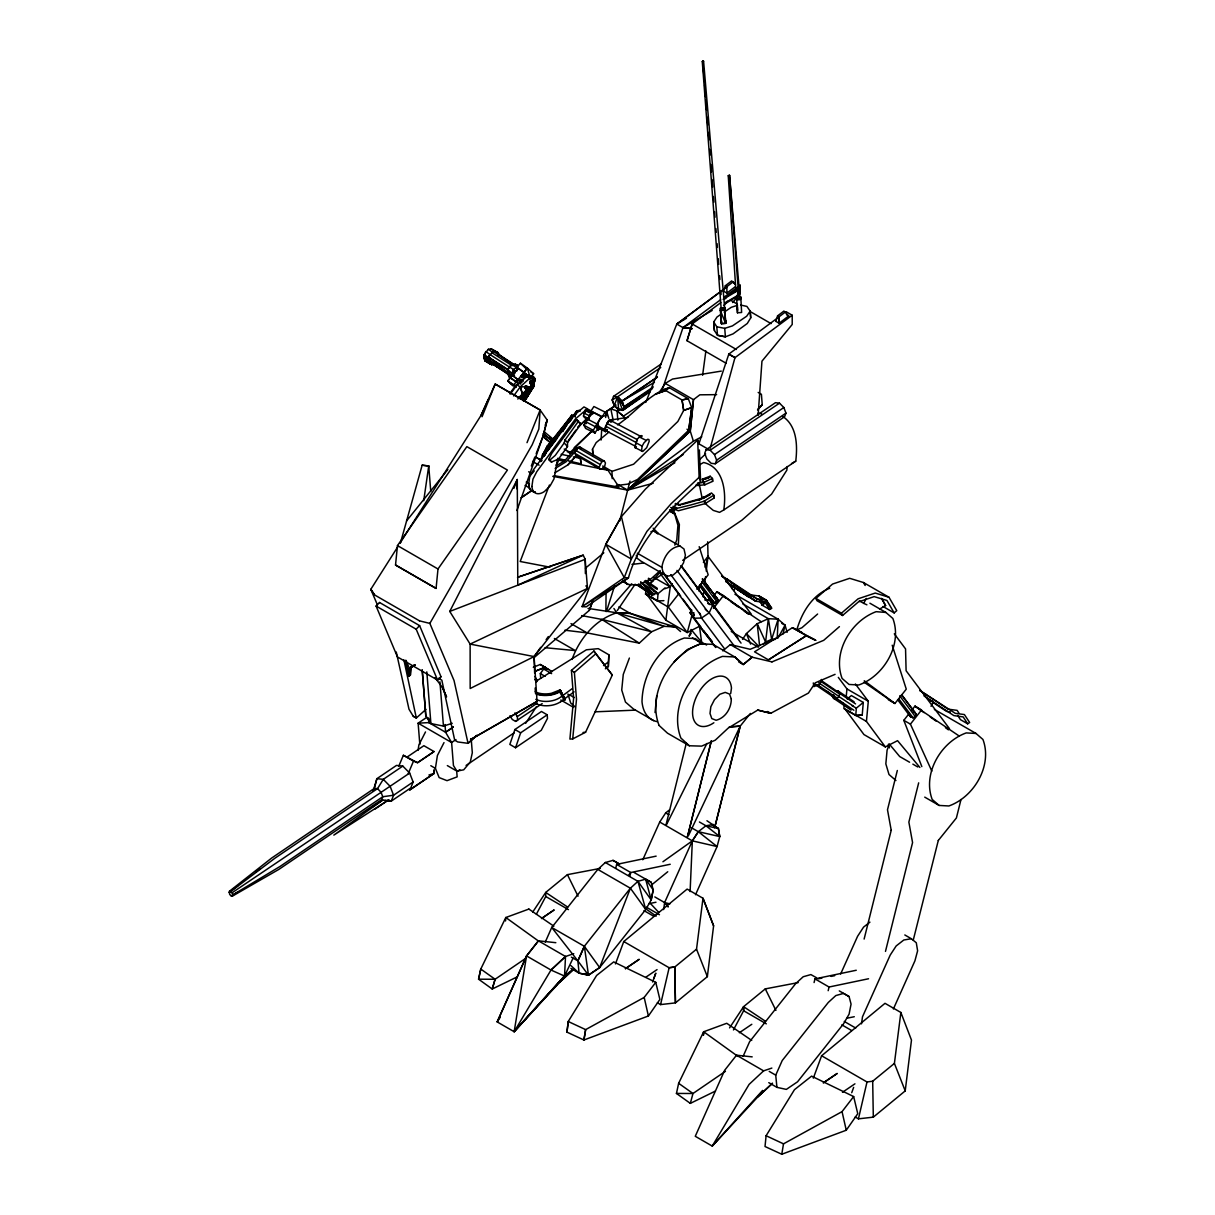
<?xml version="1.0" encoding="UTF-8"?>
<svg xmlns="http://www.w3.org/2000/svg" width="1215" height="1215" viewBox="0 0 1215 1215"><rect width="100%" height="100%" fill="white"/><g stroke="black" fill="none" stroke-linecap="round" stroke-linejoin="round"><path stroke-width="1.5" d="M491.255 348.918L498.12 352.76L491.255 348.902L488.339 349.282L483.965 354.795L483.722 358.03L485.043 360.779L489.341 363.498L495.052 364.105L491.908 364.622L489.341 363.498L488.035 357.377L492.424 352.137L495.568 351.606L498.135 352.73L499.654 355.342M786.044 311.678L792.21 315.232L792.21 324.481L761.957 361.174L758.114 415.439M490.83 362.085L488.035 360.734L488.035 357.377L489.873 354.385L485.757 351.515L483.737 358.03L491.908 364.606L485.043 360.779L491.908 364.622L485.043 360.779L487.595 361.918M488.035 360.734L488.05 357.377L483.965 354.795L483.737 358.03L488.035 360.749L483.935 354.795L490.374 359.625M641.474 451.099L642.143 446.133L643.965 442.852L647.701 439.222L648.947 439.587L649.159 441.425L646.669 447.682L642.72 451.479L634.762 447.454L637.04 439.359L640.988 435.578L642.249 435.942M723.578 291.19L726.874 293.088L726.904 286.603L733.237 281.804L735.394 284.477M605.89 611.464L606.072 592.707M532.216 386.446L524.47 401.315L533.75 386.537L533.339 382.543L533.719 386.537L532.216 386.446L523.376 400.677L522.632 399.872L531.289 386.036L530.059 382.011L533.37 382.543L533.719 386.537L524.455 401.299L533.628 385.884L533.37 382.543L531.38 381.115M531.866 383.424L531.973 376.893L535.086 378.594L533.719 384.38L535.086 378.594L528.662 374.979L516.982 384.973L510.33 394.04M550.501 461.336L551.595 461.973L558.535 459.057L567.496 446.588L567.542 442.564L565.036 439.936L578.568 421.043L576.593 419.904L551.731 453.377L548.724 459.483L551.595 461.989L548.724 459.483M507.961 373.962L489.129 360.278L489.189 357.666L508.614 370.135L489.174 357.666L490.177 362.419L507.931 374.053M611.039 420.739L610.978 422.243L610.021 420.193L606.953 423.382L605.009 430.247L636.402 446.786M516.952 488.87L517.286 479.515L449.747 611.418L470.129 644.102L470.175 688.51L534.084 656.586L587.498 588.409L585.174 559.325L583.2 555.164L517.499 577.307L583.185 555.164L517.787 585.174L449.747 611.434M693.811 612.573L693.583 618.222L690.272 612.983L691.289 609.566L690.302 612.968L701.359 627.608M690.105 891.597L692.337 840.856L698.306 831.683L705.945 825.76L718.414 828.524L719.751 836.573L717.078 846.551L695.527 894.741M777.266 637.617L778.116 619.21L734.938 594.272M740.193 285.206L739.768 294.197L740.208 285.236L723.624 297.478M573.1 958.073L564.535 976.055L514.158 1031.717L497.193 1021.921L526.551 955.932L538.427 940.835L565.522 956.494L564.535 976.055L559.401 982.555L574.224 968.704L559.386 982.525L514.142 1031.702L564.519 976.055L572.812 969.479M678.395 543.758L679.367 524.516L673.642 510.558L676.785 508.432M575.986 414.437L571.825 415.834C564.413 433.087 547.099 444.037 540.721 461.594M601.076 440.043L601.729 428.819M571.87 415.211L542.391 455.139L547.251 446.254L571.87 415.211L572.842 416.381L571.87 415.226L562.742 431.614M510.74 376.559L507.232 373.37L511.545 376.073L513.596 369.557L516.405 367.446L512.077 364.728L509.282 366.839L507.688 369.983L507.262 373.37L508.781 375.951M400.145 543.014L481.094 415.302L495.188 384.046L540.143 410.002L538.837 429.047L532.185 444.796L429.852 623.401L454.046 680.552L468.048 743.337L476.887 735.303L468.033 743.322L457.751 741.955L454.683 740.163L441.835 680.172L438.63 678.35M505.562 920.97L505.805 917.522L528.874 909.063M737.991 1056.443L703.667 1031.748L703.439 1035.195L703.682 1031.763L726.737 1023.288L751.721 1040.42M511.561 376.073L513.611 369.573L509.282 366.839L507.703 369.983L511.545 376.073L511.773 372.838L507.688 369.983L509.298 366.854L512.092 364.758L515.236 364.211L517.787 365.335M664.969 587.938L658.029 593.664L657.452 600.954L645.575 594.074L645.864 590.429M844.152 704.928L843.878 708.573L855.755 715.438L862.21 715.149L863.288 702.422L851.381 695.557L847.22 698.99M855.755 715.438L856.332 708.163L863.273 702.422M725.795 320.714L725.583 323.327L720.389 310.584L720.601 307.972L724.763 307.608L725.598 323.342L721.437 323.661L720.374 310.584L720.586 307.957L724.763 307.638L725.583 323.327L721.437 323.661L720.601 307.972L721.042 313.576M721.437 323.661L721.649 321.049M725.598 323.342L724.763 307.638M736.412 299.725L740.573 299.376L740.785 296.749L741.621 312.468L737.459 312.802L736.609 297.083M737.444 312.802L737.368 306.453L737.657 310.174M523.376 400.677L522.647 399.887L524.379 400.889L533.643 385.884L524.379 400.889L523.027 400.191L532.094 385.58L531.821 383.029L531.289 386.036L533.719 386.537L531.304 386.051L530.074 382.026L531.821 383.029L532.109 385.58L523.042 400.206L524.47 401.315M529.953 383.363L530.074 382.011L531.487 384.274L531.851 383.029L531.487 384.274L529.937 383.378M648.172 581.879L648.506 578.219M708.892 637.586L699.476 626.287L687.25 632.544L665.881 620.212L670.224 586.875L672.396 583.792M846.248 696.241L846.946 688.92L838.32 677.393M919.892 767.455L897.566 740.664L885.34 746.906L866.432 721.406L868.3 701.252L855.36 683.954M572.705 738.933L576.502 699.324L574.376 672.427L571.414 670.391L593.938 651.027L612.284 675.054L585.584 732.235L572.705 738.933L569.911 739.085L573.617 698.26L571.414 670.391M395.543 565.021L436.079 588.409L437.992 568.985L507.414 470.053L466.864 446.634L397.472 545.581L395.528 565.021L436.064 588.424M575.181 416.806L575.333 415.409L571.84 415.849L547.874 446.421L542.422 455.154L540.295 461.487M659.062 725.401C646.972 693.795 669.83 654.627 700.675 643.783L712.992 644.39L734.802 656.966L743.261 664.499L752.161 657.194L771.965 661.886M655.037 712.552L656.723 695.846M766.103 1135.736L765.025 1146.52L781.777 1154.25L846.263 1130.223L857.76 1113.699L853.659 1096.568L811.574 1076.141L794.458 1089.688L766.103 1135.736L783.508 1143.847L842.041 1111.634L853.659 1096.568M575.196 416.791L575.333 415.424M520.734 398.93L528.768 390.941L528.388 386.932L526.854 387.433L526.095 390.349L518.562 397.852M520.688 398.687L528.768 390.941L528.373 386.932L526.854 387.448L526.095 390.349L528.768 390.941L528.388 386.947L526.186 385.687M605.359 668.812L608.335 666.625L608.837 654.764L598.266 648.658L586.389 649.797L535.937 681.342M608.335 666.625L608.837 654.764M787.244 466.53L786.834 470.19L771.571 494.141L741.94 520.157L682.693 560.358M742.775 603.901L768.351 618.693L765.587 641.96L763.263 644.147M566.949 1032.158L568.24 1021.496L596.611 975.463L613.712 961.9L655.766 982.343L659.882 999.459L648.4 1015.983L583.899 1039.994L566.965 1032.143L568.256 1021.511L585.645 1029.621L644.178 997.409L655.781 982.327M703.075 596.838L703.986 589.488M704.654 583.959L705.566 576.609M706.219 571.08L708.041 556.379L703.364 562.332M707.358 976.647L713.6 925.83L702.999 898.25L696.529 949.188L707.358 976.647L675.434 1002.891L660.565 1004.592M855.223 1117.01L858.428 1118.848L873.312 1117.147L905.221 1090.888L911.478 1040.07L900.862 1012.475L885.006 1003.317L821.613 1055.774L813.321 1078.161M905.221 1090.888L894.407 1063.414L900.862 1012.475M616.278 485.499L627.563 484.162L637.556 479.454L688.723 430.186L691.7 407.602L688.282 398.672L669.344 387.722C648.658 394.07 635.005 413.054 617.615 424.87M688.708 430.171L691.7 407.602L683.681 410.412L677.864 421.483L633.607 464.221L611.95 471.359M702.604 375.268L705.885 350.953M663.663 909.595L664.605 902.578L692.337 840.871L698.321 831.698L719.751 836.573L718.399 828.524L706.933 820.732M861.526 1023.835L862.483 1016.818L890.2 955.096L896.184 945.938L903.808 940L911.341 938.724L916.292 942.764L917.614 950.798L914.941 960.792L893.389 1008.982M730.701 693.507L731.476 688.07A28.006 16.16 -60 0 0 710.441 679.61A26.988 15.582 -60 0 0 694.418 701.966A27.581 15.917 -60 0 0 696.104 723.533A27.581 15.917 -60 0 0 713.873 722.743M531.897 486.486L532.945 479.135L536.741 471.709L575.576 418.795L587.27 408.817M423.731 500.686L428.728 465.983L422.152 465.208L400.494 542.816M418.036 750.338L418.902 744.841L425.508 731.931M459.847 769.672L456.734 771.783L457.144 776.871L447.029 780.668L439.147 777.585L435.41 768.366L437.4 755.533L444.007 742.608M605.647 417.489L606.634 411.338L616.02 404.99M704.989 502.023L706.978 505.136L713.281 510.406L719.553 512.365L723.76 509.951C726.418 492.865 723.958 467.183 703.606 462.49L699.384 464.905M723.76 509.981L795.764 461.138C797.572 445.829 797.131 426.176 782.946 416.578M781.777 1154.25L783.508 1143.847M557.503 459.452L553.979 478.923L550.122 485.863L544.548 491.422A16.22 9.371 -60 0 1 531.912 486.471M570.913 968.401L579.069 973.124L588.485 975.159L599.678 967.565L645.727 909.503L651.194 899.905L653.199 889.881L651.194 882.287L634.23 872.583M597.81 869.424L605.343 862.513L637.936 881.346L651.21 899.92L653.184 889.881L645.636 879.174L637.936 881.331L630.388 888.226L584.339 946.288L577.869 960.898L579.069 973.124L588.47 975.144L599.663 967.55L630.403 888.241L597.795 869.408L551.747 927.485M635.445 444.736L637.328 439.663L606.953 423.382L610.021 420.208L641.626 436.868L640.609 436.61M532.489 383.515L533.841 377.151L528.662 374.979M715.422 1091.07L690.333 1103.387L676.451 1093.439L678.638 1083.294L703.667 1031.748M373.111 791.147L376.908 778.678L396.455 765.435L402.803 766.088L409.668 773.059L413.115 781.989L410.837 787.852L391.306 801.095L384.942 800.427M607.242 430.399L605.419 431.674L597.689 427.528C597.081 422.942 599.952 417.839 603.931 415.667L604.736 416.031M526.292 388.557L524.759 387.904L525.108 386.4L526.277 388.572L524.759 387.904L525.093 386.416L526.854 387.433L526.292 388.557L524.743 387.919L525.093 386.416L526.87 387.433L526.9 389.894L517.803 399.021M604.356 461.153L605.45 462.961L604.751 465.983L602.427 468.823L600.149 469.112L575.91 455.124L574.847 453.286L575.545 450.279L577.626 447.576L580.132 447.15L604.371 461.138L601.865 461.563L577.626 447.576L580.132 447.166L581.21 448.988M588.986 418.871L589.67 415.864L593.619 413.191M600.149 469.112L599.086 467.274L601.85 461.579M858.428 1118.848L867.009 1081.973L872.689 1081.213L894.407 1063.414M782.992 634.002L785.072 625.224L778.101 619.21L768.351 618.678L757.188 623.705M851.047 710.152L833.718 698.412L833.566 694.767L833.703 698.428L832.336 696.073L833.718 698.412L836.74 698.61L839.033 696.62L839.808 693.476L838.198 691.031L835.404 690.94M615.777 868.072L616.658 864.381L656.146 856.135M629.856 876.182L630.752 872.537L670.224 864.275M814.08 982.555L814.961 978.88L856.256 970.253M828.174 990.696L829.055 987.02L868.543 978.758M666.048 824.712L686.338 743.094M897.323 770.492L887.497 809.782L891.202 830.255M864.123 939.074L891.218 830.255M918.677 782.84L908.866 822.115L912.571 842.587L885.477 951.406M960.989 799.531L956.402 817.953L938.314 840.461M680.051 546.097L684.015 549.028L685.397 555.225L683.483 562.925L678.972 570.078L673.11 575.044L667.202 576.274L663.269 573.298L661.871 567.359C663.269 557.731 669.526 547.084 680.066 546.082L653.837 530.97L650.906 531.684M913.255 940.121L938.299 840.446M588.652 419.737L584.506 417.595L583.458 416.016L584.172 413.237L586.055 410.928L588.106 410.579L593.603 413.206M619.726 520.977L629.993 481.14M374.357 788.398L377.531 788.611L380.978 792.21L382.801 796.736L381.571 799.728L278.842 869.408L232.338 896.169L229.696 894.635L229.438 891.248L271.628 858.079L374.357 788.398L376.908 778.678L383.272 779.347L390.137 786.318L393.569 795.233L391.306 801.095L381.677 799.971M690.333 1103.387L692.975 1093.5L725.446 1071.296M531.502 384.259L531.836 383.044M710.198 448.259L734.969 357.65L792.21 315.232M691.7 616.218L687.25 632.544L668.356 607.044L678.851 593.649M698.64 590.839L700.113 585.387M705.065 567.253L708.041 556.379M549.833 460.12L555.24 455.412L564.2 442.943L565.021 439.936M538.625 941.139L505.805 917.507L480.776 969.069L478.589 979.199L495.097 979.26L492.242 989.025L478.573 979.199L480.776 969.054L495.097 979.26L526.034 958.119M495.097 979.26L492.242 989.01L517.438 976.769M520.734 382.847L521.767 379.369M726.312 363.376L687.022 340.716L692.17 323.934L720.86 302.581M687.037 340.686L692.17 323.949L736.366 349.464M606.452 611.525L614.501 586.177M742.547 639.363L746.42 633.577L757.203 623.705L765.587 641.96L771.631 639.394L778.116 619.21M821.446 679.458L819.943 684.03L813.913 686.612L813.291 682.936M723.593 291.19L725.37 285.707L731.688 280.908L735.379 284.477M775.808 321.337L777.585 315.854L783.918 311.055L788.702 315.961L779.104 323.236L775.793 321.337M711.701 601.562L714.997 603.49L717.139 602.093L717.928 599.709L702.392 578.856L717.913 599.694L717.123 602.093L714.982 603.46L712.81 602.989L705.809 592.464M662.646 388.648L682.982 327.625L712.187 310.433M550.501 439.906L543.864 434.636L544.7 432.206L553.357 439.314M543.864 434.636L544.684 432.221M514.917 729.516L509.844 744.431L515.57 747.741L541.252 730.321L547.479 718.43L547.206 714.8L541.465 711.489L514.917 729.516L520.643 732.812L547.206 714.8M515.57 747.741L520.643 732.812M516.937 510.528L543.075 436.139L547.19 420.041L540.128 410.017L495.204 384.062L482.066 416.715M653.867 978.455L655.796 973.139L652.577 981.993M851.73 1092.695L853.659 1087.364M566.57 425.569L562.439 431.082L561.057 430.14L547.251 446.254L544.198 454.516L547.251 446.254L549.317 447.773L547.601 450.568M534.539 657.239L589.275 610.386L592.92 600.802M589.29 610.401L592.571 601.486M572.022 659.441C579.449 638.726 595.244 619.589 616.719 612.8L630.19 613.362L675.251 626.91L680.537 631.511M629.385 658.044L623.265 674.431L621.731 690.029L625.467 702.057L633.41 708.937L653.67 720.617M689.224 636.022L691.593 629.643M615.458 963.935L623.766 941.549L687.128 889.091L702.984 898.265L713.6 925.83M796.994 629.264C802.037 612.193 812.425 594.879 829.754 588.242M888.848 745.478L887.072 750.263L885.841 763.87L889 774.502L895.941 780.516M650.405 391.519L622.657 410.351L618.632 409.88L614.289 405.521L617.6 396.789L660.747 367.507M513.93 488.293L517.286 479.515L517.787 585.174L585.174 559.325M545.17 425.296L547.19 420.041L543.059 436.139L536.164 453.666M699.172 444.401L697.683 440.058L645.59 488.962L621.412 516.588L605.814 544.29L582.046 606.619L586.222 606.847L628.428 577.854C639.743 537.865 670.65 508.569 700.599 481.641L699.4 449.99M549.423 485.028L520.187 561.497L550 567.192M674.781 545.095L676.77 539.916L677.924 525.336L674.69 513.991L669.587 509.799M735.91 290.537L728.241 175.735L729.562 175.385L739.92 297.341L739.039 299.573L736.396 298.07M739.92 297.341L739.039 299.589L729.547 175.4L728.256 175.735L729.562 175.385M613.575 396.303L612.163 399.902L614.289 405.521L618.648 409.85L617.6 396.789L613.56 396.318L661.34 363.892M614.304 405.506L612.178 399.887L617.6 396.789L622.657 410.351L624.054 406.752L653.351 386.902M706.112 449.747L704.7 453.332L706.841 458.951L711.17 463.31L715.21 463.781L784.571 416.73L785.968 413.146L783.842 407.526L779.498 403.167L775.474 402.681L706.112 449.747L710.137 450.218L714.481 454.577L716.607 460.196L715.21 463.781M531.335 465.922L534.782 457.159M645.757 402.438L676.801 324.056L726.509 287.256L676.801 324.056L682.982 327.625L692.14 328.612L682.982 327.625M232.338 896.169L232.87 894.848L280.073 866.432L382.801 796.736L393.569 795.233L413.115 781.989M527.006 442.67L540.143 410.002M532.474 385.079L535.116 378.594M398.778 766.209L403.365 755.274L417.55 762.716L434.013 751.538L423.883 745.691L407.42 756.854M408.24 773.621L413.495 761.122L403.365 755.274M545.277 942.081L551.731 927.47L584.339 946.288L599.678 967.565M743.124 1056.321L749.594 1041.711L795.658 983.649L803.206 976.739L810.891 974.582L816.465 977.711M776.932 1087.364L775.732 1075.153L782.217 1060.543L828.266 1002.481L835.814 995.571L843.514 993.414L849.072 996.543L851.062 1004.122L849.088 1014.145L843.59 1023.744L797.541 1081.806L786.348 1089.399L776.932 1087.364L768.776 1082.656M642.781 859.749L659.73 822.039L665.698 812.865L669.511 809.904M840.643 973.99L857.593 936.279L863.576 927.106L869.925 922.155M481.079 415.287L488.157 399.781M547.874 446.421L543.029 455.321L547.874 446.421M543.014 455.321L547.236 446.239M688.556 835.449L740.224 726.099L750.384 713.433M690.272 612.983L691.715 609.976M666.412 824.833L706.902 743.474M547.752 450.765L557.138 438.342M702.27 61.601L703.591 61.266L724.778 309.263L721.254 309.992L702.27 61.601L703.591 61.266M859.294 600.817L863.698 603.369L866.31 598.403M536.423 914.12L545.763 896.503L545.717 892.448L532.686 912.116M733.45 1029.956L743.626 1010.743L743.58 1006.673L765.283 988.889L798.164 982.616M548.998 447.257L544.153 456.157L545.884 453.362M778.056 637.875L785.072 625.224L781.852 623.386M592.51 449.185L593.057 455.746L592.495 449.17L596.17 442.609L609.049 431.978M556.121 465.132L558.915 460.151L564.368 461.29M532.58 385.352L534.858 381.313M605.784 544.29L621.412 516.588L631.344 559.052L624.267 577.641L582.061 606.604L628.444 577.869L624.267 577.626L605.784 544.29L631.344 559.052L646.957 531.335L671.151 503.693L699.126 477.313L697.683 440.058M931.009 706.31L933.333 702.149L927.015 698.2M605.024 412.082L602.351 416.745L590.991 411.05L593.892 406.509L605.024 412.082L607.12 415.576M595.016 433.041L593.254 430.323L601.288 416.593L592.145 411.87L583.868 425.22L585.66 428.455L595.016 433.041L596.854 430.019M573.753 953.714L565.522 956.494L551.003 970.041L514.158 1031.717L526.551 955.932L538.427 940.835L555.832 942.688M740.71 305.056L746.876 306.408L750.171 311.086L750.733 317.859L747.271 323.494L733.04 333.882L725.401 336.813L717.473 335.294L714.405 330.465L713.706 321.99L717.017 317.009L721.285 314.108M518.122 379.126L516.481 381.738L518.82 384.031L509.131 376.908L511.211 374.493L521.888 382.634L511.226 374.524L509.131 376.923L516.481 381.753L518.122 379.11L520.643 384.092M597.598 424.369L599.876 427.71L598.236 430.399L595.927 427.042L597.598 424.369L586.435 418.552L584.81 421.195L586.329 423.61M733.587 590.49L735.242 587.787L731.84 585.524L731.87 588.592M592.161 411.87L583.883 425.22L593.254 430.338M398.14 546.218L370.803 589.321L377.425 604.903M721.71 576.168L749.928 594.788L759.041 596.018L766.301 600.21L757.173 598.965L727.405 579.312L725.978 581.56L730.473 584.673M550.577 442.837L543.454 437.111L544.897 434.864L543.075 433.709M543.469 437.111L544.912 434.864L551.883 440.681M721.604 575.971L727.42 579.342L725.993 581.575L755.76 601.228L765.101 602.519L769.581 609.444L771.571 608.123L766.316 600.195L759.041 595.988L760.803 598.646M734.376 587.726L755.76 601.228L757.188 598.965L765.116 602.534L766.316 600.195L769.596 609.459L771.54 608.123L766.301 600.18M925.511 693.689L924.068 695.952L953.836 715.589L963.191 716.911L967.672 723.821L969.646 722.485L964.391 714.557L955.279 713.342L919.694 690.333M525.655 723.335L536.483 706.614M500.291 1017.183L497.193 1021.921L526.566 955.932L551.003 970.041L564.535 976.055L519.397 1025.642M729.562 1027.875L743.58 1006.673L765.496 1021.283M659.289 392.415L665.273 383.393L672.518 379.05L721.3 371.107M617.235 610.629L635.156 584.187M579.585 410.306L576.836 410.822L572.781 416.623L576.852 410.837L575.059 414.361M569.774 421.605L572.781 417.307L568.65 422.82M540.66 647.352L534.084 656.586L534.661 673.216M546.127 639.652L548.314 636.569M509.753 393.66L515.995 384.912M520.582 398.125L531.821 386.704L520.278 386.871L516.967 384.958M568.271 440.589L575.91 430.064M689.209 636.022L691.214 633.258M567.557 442.564L581.089 423.913L576.593 419.919L578.279 421.818M599.997 419.433L601.896 416.821M540.675 678.183L540.326 673.581L543.652 669.04L547.342 668.812M513.611 395.938L520.278 386.871L522.769 395.118L520.263 386.871M527.766 375.769L523.999 372.367L527.325 368.084L520.415 363.224L516.861 367.386L523.999 372.382L527.34 368.084L533.613 373.734L531.38 376.589L533.598 373.719L530.742 371.836M513.049 385.702L507.764 380.948L518.015 368.525L507.764 380.978L513.064 385.717L523.847 372.428L526.368 374.736M549.317 447.773L559.158 435.243M713.524 596.033L716.865 591.766L761.182 621.716M713.448 608.366L723.472 595.578L748.911 614.319L744.279 611.145M921.836 766.589L903.808 720.328L909.382 713.235M911.615 710.395L914.941 706.128L959.273 736.077M931.844 771.145L910.43 724.14L921.562 709.955L914.941 706.158L924.083 712.613M752.191 1056.868L736.518 1055.197L724.656 1070.293L695.269 1136.283L712.233 1146.079L757.689 1097.024L772.543 1083.188L757.704 1097.039M696.818 589.138L708.178 574.801L699.187 546.674M406.539 520.946L447.864 469.537M628.459 875.377L630.752 872.522L616.658 864.381M534.296 470.843L531.897 473.653L528.646 471.769M732.584 302.55L737.353 296.976M569.364 453.256L592.844 430.14L574.194 447.728M608.351 610.522L631.77 583.792M521.205 397.624L527.037 390.987L520.658 397.305M566.752 423.215L560.677 430.064L561.634 430.976L561.072 430.156M564.504 460.941L575.545 448.578L577.55 447.728M577.079 449.474L575.545 448.593L577.079 449.474L566.038 461.822L555.134 468.458M762.215 404.671L757.522 409.911L762.23 404.686L761.41 394.268L758.175 392.415M762.625 1090.417L712.248 1146.064L749.093 1084.403L763.612 1070.855L771.859 1068.076M567.876 464.874L576.487 455.473L567.891 464.905L555.209 472.605M733.966 291.873L736.533 289.124L737.414 289.626L737.915 295.928L726.206 303.082M736.548 289.14L724.99 297.994M725.856 298.495L723.138 299.315L734.847 292.39L737.414 289.626L737.9 295.913L737.034 295.427L737.9 295.913M734.847 292.39L737.399 289.641M520.916 376.179L527.447 377.09L522.83 374.114L527.826 376.088L522.83 374.114L520.931 376.194L524.014 378.336L520.916 376.179L524.865 373.491L527.948 375.663M649.311 578.537L651.513 581.514L660.474 571.976M379.505 602.473L419.6 625.619L440.999 676.74L437.567 680.096L397.457 656.935L376.088 606.057L379.52 602.488M440.984 676.725L437.567 680.066L416.183 629.203L419.6 625.619M520.157 398.915L528.662 390.288L528.388 386.932L528.753 390.926L526.08 390.334L527.037 390.987M771.555 608.107L769.581 609.444L762.321 605.267L765.101 602.519L762.321 605.267L759.648 601.106M723.624 305.588L726.221 303.097M698.868 460.303L705.642 453.909M578.067 427.042L587.118 418.613L578.082 427.057M674.143 661.811L687.28 649.585L700.691 643.798M551.003 970.041L565.522 956.494M564.899 630.205L587.088 632.894L639.303 643.145L651.574 631.754L664.089 626.332L675.236 626.94L668.083 625.862M520.263 386.856L529.755 378.154L533.825 377.166M426.009 709.332L416.335 718.019L413.252 716.258L408.999 709.241L396.257 651.999M660.246 570.549L650.086 579.722L638.255 585.174L628.018 584.461L623.143 581.651M702.422 579.069L717.913 599.724L714.982 603.46L699.658 585.19M717.928 599.709L714.997 603.49L700.584 584.309M894.164 612.922L896.761 610.644L889 597.264L863.44 582.517L849.68 578.31L832.564 584.051L815.888 598.418L816.996 600.726L842.557 615.489L858.367 601.957L874.147 596.626L886.935 600.453L894.164 612.922L882.986 606.467M817.619 614.031L801.885 627.76L796.706 629.902M839.428 626.636L823.694 640.335L771.95 661.902M574.376 672.427L595.79 653.807L593.938 651.027M815.888 598.418L841.448 613.18L858.124 598.798L875.24 593.057L889 597.264M532.413 384.396L533.674 383.333L531.684 382.178L533.674 383.333M585.463 568.164L603.809 552.81M650.298 583.352L653.093 581.074M722.728 650.86L730.352 644.588L750.156 649.296L777.752 637.814M738.583 661.811L743.261 664.499L752.161 657.194L730.352 644.588M600.301 868.391L567.42 874.648L545.702 892.433L567.633 907.043M623.751 941.534L669.146 967.748L674.811 966.973L696.544 949.173M651.969 884.626L667.749 871.747M228.906 892.554L237.791 885.765M255.56 872.157L260.01 868.755M726.874 293.088L735.105 286.846M785.452 311.951L779.134 316.75L779.104 323.236L779.134 316.75L777.585 315.854M229.438 891.248L230.713 891.521L274.803 858.291L377.531 788.611L383.272 779.347L402.803 766.088M701.738 436.838L693.37 441.197L627.639 490.131L552.749 476.341M682.967 327.61L720.617 299.725M777.008 318.376L728.818 354.097L698.914 443.824L708.163 449.17M572.265 688.571L560.358 697.334A18.225 11.406 -4.5 0 1 535.815 699.354M603.521 665.547L607.986 662.266M560.707 701.693L574.103 691.836M622.672 410.336L639.379 398.171L622.657 410.351M648.491 391.549L643.935 394.86L648.491 391.564M662.934 861.754L692.337 840.856L717.078 846.551L698.321 831.698L691.791 827.931M531.623 490.663L521.068 497.831L531.623 490.647M471.177 738.583L472.316 752.738L470.266 762.033L463.72 769.809L456.886 771.13L453.438 765.526L451.616 742.517L445.586 732.265L453.271 727.056L445.586 732.265L428.849 722.591L418.127 723.183L419.828 744.431M375.055 809.069L388.952 799.652L333.821 835.115L382.801 799.986L371.987 807.292M434.119 773.408L409.546 790.084L434.135 773.423L434.119 769.778L434.119 773.408L428.91 775.033M625.406 968.674L639.227 959.303L625.391 968.659M725.34 302.581L728.347 300.545M724.125 312.149L731.263 307.319L737.596 305.238M615.549 405.749L606.619 411.338L608.791 418.37M620.227 408.802L617.099 410.928L617.827 420.132M648.446 399.188L623.401 416.183L617.099 410.928L623.417 416.168L625.406 419.281M710.137 450.218L779.498 403.167M714.481 454.577L783.842 407.526M716.607 460.196L785.968 413.146M675.479 508.25L670.771 511.439L673.642 510.558M426.845 717.29L418.127 723.183L451.616 742.517L455.974 739.571M651.513 581.514L663.982 573.04M434.013 751.553L417.535 762.716L413.495 761.137M409.668 773.059L232.08 892.767L230.713 891.521M509.905 715.787L512.29 719.493L515.585 721.406L517.605 720.237L517.317 716.607L537.288 703.075M515.585 721.406L542.194 703.576M466.074 765.45L514.34 732.706M535.329 693.051A18.24 11.406 -4.5 0 0 559.416 691.32L563.79 699.597L564.884 698.868L560.009 689.923L551.428 693.294A18.225 11.406 -4.5 0 1 535.223 691.867M563.79 699.597L564.869 698.868L560.009 689.938L565.096 699.825L563.775 699.612L565.081 699.81L560.009 689.938M646.137 976.997L657.057 969.6M739.327 1032.75L751.812 1024.291M842.451 1092.3L854.935 1083.826M683.362 454.425L627.639 490.131L617.812 484.466M617.6 396.789L621.928 401.147L624.054 406.752L621.928 401.147L617.615 396.773L624.07 406.767L652.516 388.572M768.442 659.851L806.304 635.703L815.705 640.305L792.423 627.684L754.561 651.832L768.442 659.867L806.304 635.703L815.675 640.32M672.989 506.321L677.666 508.174L690.697 505.015L704.229 501.203L713.752 495.188L711.489 492.956L702.589 497.998L678.653 504.893M713.98 498.074L713.752 495.188L713.995 498.089L705.11 503.648L678.335 510.771L670.68 507.445M835.085 674.34L815.25 682.815L808.431 693.066L770.72 713.296L757.735 710.076L728.18 728.119L715.24 740.178L701.617 746.131L689.33 745.767L667.521 733.192L659.031 725.401M231.078 896.123L237.457 892.281M676.801 324.056L686.46 318.284M730.033 299.923L736.533 296.111M556.576 465.603L564.489 460.925M654.429 382.315L621.928 401.147L624.07 406.767M674.872 462.794L627.639 490.131L653.214 483.266M879.584 609.049L885.614 605.602L881.574 598.342L885.614 605.586M791.527 463.538L795.764 461.138M537.045 701.419L470.509 739.601L537.06 701.435L534.068 656.571L470.129 644.102L587.498 588.409L586.162 585.63L587.483 588.394M585.053 410.078L587.27 408.832L590.399 410.518M414.877 664.863L409.379 668.341L408.847 676.345L410.381 675.084L410.883 667.081L414.892 664.878L410.867 667.081L410.366 675.069L409.364 668.356L405.931 660.292M606.012 430.262L605.024 430.231L607.379 429.533M533.294 667.248L540.295 664.468L548.557 669.526M710.152 476.219L712.43 478.452L712.673 481.368L704.882 484.785L702.361 479.166L710.168 476.234M661.75 390.319L669.344 387.737L665.729 390.547L655.493 394.131L665.729 390.547L682.04 399.978L683.681 410.412L691.7 407.602M664.848 588.698L670.209 586.891L660.504 573.92M713.706 321.99L716.82 326.805L724.732 328.354L732.417 325.909L746.693 316.219L750.187 311.07L750.703 317.859M425.827 715.908L422.182 669.799L425.812 715.924L430.9 723.548L443.445 726.099L452.238 723.305M700.888 499.137L681.919 504.574M605.343 862.513L613.028 860.372L618.587 863.485M682.04 399.963L688.282 398.657L682.04 399.978L683.681 410.397M648.795 903.687L655.979 902.244M847.098 1018.185L854.282 1016.727M818.257 978.819L821.917 978.105M831.045 976.404L834.705 975.675M713.478 824.484L705.93 825.744L699.415 821.993M580.299 411.019L576.836 410.822M611.373 419.904L627.942 417.353M702.361 479.135L704.882 484.815L698.579 485.408L697.501 483.327L704.001 482.34L712.43 478.452L712.658 481.337M674.811 966.973L675.434 1002.891L674.826 966.973L669.146 967.732L660.565 1004.608L657.376 1002.74M631.982 564.428L643.434 563.031M560.92 691.183L559.432 691.335L560.905 691.183A20.245 12.666 -4.5 0 1 536.043 694.023M583.033 732.478L585.584 732.235M720.389 310.584L724.55 310.25M663.906 600.666L657.467 600.939L645.575 594.074M855.755 715.422L862.21 715.134M595.183 711.823L635.43 710.137M645.545 594.089L658.029 593.664L653.579 591.082M704.685 599.937L709.454 599.785L737.991 638.012M716.637 394.647L699.825 394.814L693.476 399.674L690.257 431.067L693.385 441.197M676.451 1093.439L692.96 1093.5L678.623 1083.294M771.601 639.394L775.322 639.424M705.687 599.678L709.454 599.815M587.999 608.411L616.734 612.785L630.175 613.378L618.921 606.847M734.802 656.966L722.485 656.389C691.624 667.232 668.812 706.386 680.856 738.006L689.33 745.782M698.595 485.377L695.831 485.241L698.579 485.408L697.516 483.327M975.994 733.45L966.229 732.918C940.987 741.909 922.428 773.454 932.178 799.44L939.134 805.439L948.885 805.97C974.126 796.979 992.701 765.435 982.935 739.464L975.994 733.45L934.396 709.438M885.902 612.451L876.137 611.677C850.895 620.956 832.366 652.349 842.101 678.441L849.057 684.455L858.808 684.987C884.049 675.996 902.624 644.451 892.858 618.465L885.902 612.451L869.91 603.217M714.617 597.81L716.789 598.008M912.708 712.157L914.88 712.385L916.004 714.071L915.214 716.455L913.073 717.837L909.777 715.939L913.073 717.837L898.675 698.671M545.095 647.701L575.318 650.587L554.374 638.498M422.137 465.193L428.743 465.968M524.759 387.904L527.219 388.921M950.312 711.914L946.576 711.398L932.467 702.088M554.253 475.703L619.012 487.154L608.032 470.296L603.156 467.486M675.1 504.164L680.476 505.136M581.696 615.595L601.759 619.392L651.574 631.739L616.734 612.785L613.924 608.472M758.084 413.161L761.714 413.875M569.82 462.414L608.047 470.296M561.148 454.304L569.881 456.141M573.358 456.886L580.36 458.359L581.119 463.841L580.33 458.374L575.485 455.579M528.662 390.288L526.095 390.349L526.854 387.433L525.093 386.416M557.548 458.374L564.808 460.06M568.423 460.895L579.312 463.416M567.284 451.783L572.812 453.119M669.921 903.854L664.605 902.578L654.824 896.928M419.464 620.85L429.852 623.401M757.75 710.107L770.72 713.296L767.607 711.489M616.734 612.785L664.104 626.302L630.19 613.362M634.762 447.454L636.022 447.819M707.738 603.49L712.734 605.055L741.059 643.13M617.114 410.913L610.841 408.923L613.119 420.01M495.568 351.606L498.135 352.745M515.221 364.227L517.803 365.335M677.104 503.785L680.111 505.091L675.464 503.466M753.087 596.201L749.928 594.773L757.173 598.98M863.698 603.354L866.902 604.827M801.809 632.316L792.438 627.699L806.304 635.703M585.114 973.473L588.485 975.159L584.339 946.303L577.869 960.913L588.485 975.159M597.719 427.528L598.737 428.029M605.419 431.674L604.189 429.335M639.181 436.868L646.107 440.362M583.458 416.001L588.971 418.886M584.78 421.195L595.927 427.042M605.556 426.116L635.931 442.397M635.658 442.609L642.143 446.133M597.491 425.69L604.189 429.32L608.594 420.451L611.631 419.54L611.859 421.635M507.095 372.959L490.177 362.419L498.484 367.021M651.21 882.303L645.621 879.174L651.21 899.92M786.5 314.685L788.702 315.961M725.37 285.707L726.904 286.603M730.169 299.968L736.7 303.765M749.807 311.313L771.085 323.615M665.273 383.393L693.476 399.674L690.272 431.067L627.623 490.146L690.257 431.067L686.976 429.184M526.444 376.225L529.755 378.154L531.411 384.988M579.115 422.774L581.119 423.913M575.53 450.264L599.77 464.267M602.701 466.013L611.965 471.359L612.223 478.649M549.256 437.461L552.4 439.253M574.847 453.286L599.071 467.289M564.2 449.034L572.28 453.696M669.83 511.166L674.72 513.991L669.86 511.044M537.076 457.903L541.951 460.713L535.435 456.977M532.595 461.442L539.096 465.193M927.531 698.807L933.348 702.164L929.915 699.886M967.672 723.821L960.412 719.629L957.724 715.468M723.457 595.593L716.865 591.781L726.008 598.251M526.232 482.097L529.497 483.965M525.093 485.423L529.953 488.263M637.283 553.174L661.871 567.359M864.062 682.192L894.908 703.5L906.269 689.163L892.205 645.211M667.202 576.244L640.973 561.133L637.04 558.186L636.341 555.209M903.808 720.328L910.43 724.14M653.776 577.398L670.224 586.875M846.931 688.92L868.3 701.252M731.263 631.527L758.357 647.185M851.882 705.581L856.332 708.163M668.341 607.06L646.972 594.712L665.896 620.197M866.432 721.421L845.063 709.089L863.956 734.574L885.34 746.906M691.046 629.476L701.632 642.173L706.568 645.013M909.579 762.23L899.707 756.55L889.122 743.838M912.86 764.129L917.781 766.984M692.398 637.875L703.606 644.33M924.736 797.131L939.134 805.439M570.989 623.599L587.088 632.894M397.457 545.581L437.992 568.985M552.126 671.576L540.295 664.468M543.652 669.025L551.625 673.642M540.311 673.581L545.11 676.345M569.395 694.767L574.194 697.516M560.798 700.007L573.677 707.464M374.524 594.894L370.833 589.321L374.509 594.894L419.464 620.835M376.088 606.057L416.183 629.218M904.811 934.958L911.341 938.724M711.899 824.772L718.399 828.539M665.698 812.865L668.979 814.764M659.73 822.039L692.322 840.856M613.028 860.357L619.559 864.138M839.292 990.893L849.072 996.543M447.333 765.587L456.886 771.13M814.961 978.88L829.055 987.02M430.793 765.693L435.41 768.366M646.426 907.21L659.456 914.728M844.273 1021.45L855.694 1028.042M643.996 910.627L653.776 916.277M841.858 1024.868L851.639 1030.517M545.748 896.503L568.453 909.625M766.316 1023.85L743.61 1010.743L743.565 1006.658M821.613 1055.774L867.009 1081.973M571.354 957.131L577.869 960.898L551.731 927.47M769.216 1071.387L775.732 1075.153M736.518 1055.197L763.612 1070.855M888.302 699.673L894.908 703.485L864.26 680.749M413.252 716.243L416.335 718.019L403.881 659.851M646.41 590.429L636.964 584.855L652.744 595.654L638.437 584.111L653.989 594.697M490.192 362.404L507.095 372.929M492.303 363.589L507.217 373.005M513.793 384.775L507.764 380.978L516.238 387.266M515.221 364.211L517.939 365.943M601.744 619.377L639.287 643.13M495.188 352.639L514.826 365.244M492.728 353.231L512.168 365.73M490.571 354.932L510.011 367.416M520.233 379.186L523.316 381.176M498.56 355.828L497.527 353.671L515.251 365.32M489.129 360.278L508.356 372.884L489.174 357.666M919.801 690.53L948.004 709.135L957.131 710.365L958.878 713.008M731.84 585.524L735.242 587.787M839.793 693.476L855.557 703.91M839.033 696.62L853.219 706.021M644.633 581.074L657.239 589.427M640.73 582.122L654.202 594.5L640.73 582.137L656.495 592.571M816.89 684.501L836.862 697.866M817.984 685.564L821.067 687.614M825.653 690.697L830.285 693.765M838.198 691.031L854.099 701.799M820.854 681.387L839.307 693.841M818.773 682.83L838.745 696.317M814.718 684.288L837.575 699.81M645.681 580.436L657.239 588.273M836.74 698.595L853.856 710.243M840.112 701.359L843.24 703.47M821.219 680.506L841.038 694.099M623.341 581.271L628.018 584.476L623.052 580.163M528.874 909.078L553.858 926.179M734.984 587.756L748.486 597.021M516.876 367.37L523.999 372.367M488.339 349.282L492.44 352.153M645.438 908.577L656.176 916.125M930.174 716.896L936.264 721.224M945.422 727.663L948.444 729.835M730.564 601.455L738.188 606.862M497.527 353.671L513.611 365.366M528.464 387.874L526.718 386.583M653.852 530.94L657.786 533.917M727.42 579.327L755.76 601.228M705.945 825.76L719.751 836.573M542.862 436.276L550.775 442.776M524.865 373.491L527.705 375.906M702.149 644.345L695.496 638.619L684.349 638.012C658.241 646.729 642.416 675.115 642.006 701.738A47.75 27.565 -60 0 0 657.102 721.604M574.725 706.523L570.686 702.999L567.952 694.008M644.254 581.423L656.692 592.404M734.786 656.966L743.246 664.514M712.992 644.375L715.817 646.896M705.156 609.125L709.211 612.8L734.635 646.471M570.959 965.667L579.069 973.124M520.415 363.224L526.475 369.026M511.773 372.838L514.492 375.481M653.169 528.191L658.196 533.339M758.555 646.167L746.42 633.562L750.597 644.102M649.919 902.927L658.879 912.526M564.2 442.943L567.496 446.588M587.118 408.635L583.975 406.919L572.265 416.897L533.446 469.795L529.634 477.237L528.601 484.572A16.235 9.371 -60 0 0 535.192 491.847A16.22 9.371 -60 0 1 528.616 484.572M712.4 641.824L699.46 626.272L701.617 642.188M595.79 653.807L612.284 675.054M434.955 677.606L442.442 687.432L446.543 696.924L442.412 687.447M703.546 630.539L712.415 642.249M715.696 647.504L693.568 618.238L701.526 618.025L709.211 612.8L712.734 605.055L709.454 599.785M901.591 694.676L914.88 712.385M901.591 694.919L916.019 714.071L915.199 716.455L899.692 695.815M897.612 699.673L910.901 717.366M701.602 581.453L717.139 602.093M949.507 728.711L906.101 670.741L905.555 648.901L894.301 633.82M751.432 614.35L708.026 556.379L707.662 541.814M724.58 648.871L701.526 618.025L699.567 612.937M680.795 565.795L709.727 604.584M676.983 570.412L707.024 610.705M662.843 572.174L680.658 596.033M682.86 599.025L691.775 610.963M681.478 565.977L706.902 600.392M670.786 574.665L700.66 615.079M663.253 573.237L694.205 615.124M630.403 888.241L645.727 909.503L637.951 881.331M588.106 410.548L589.154 412.143M703.348 580.512L709.499 589.943M514.917 712.916L517.317 716.622M863.44 582.517L865.156 585.493M534.858 676.421L537.379 680.962M513.596 369.557L515.251 372.853M765.283 988.858L775.914 1010.409M567.42 874.633L578.051 896.184M841.448 613.18L842.557 615.489M232.08 892.767L232.87 894.848M704.229 501.203L705.11 503.648L704.229 501.203M760.681 600.635L762.321 605.267M699.126 477.313L700.599 481.641M888.302 744.385L889.456 747.893M785.057 625.224L787.153 632.316M527.34 368.084L529.786 376.361M701.951 497.375L699.217 483.798M842.041 1111.634L846.263 1130.223M644.178 997.409L648.4 1015.983M405.354 660.565L408.863 676.36L409.364 668.356L414.938 665.258L409.364 668.341L408.847 676.345L405.354 660.565M516.405 367.446L517.013 370.864M768.366 618.678L771.631 639.394M757.203 623.705L759.572 645.605M724.732 328.354L725.401 336.813L717.488 335.279L716.804 326.805M713.737 321.99L714.405 330.465M428.728 465.983L430.763 491.422M444.979 724.505L445.601 732.265M439.936 681.797L443.445 726.099M426.814 671.865L430.9 723.548M702.71 60.75L704.336 81.511M704.639 85.263L705.535 96.593M705.824 100.344L706.568 109.79M707.16 117.308L707.753 124.872M708.345 132.389L708.937 139.953M709.682 149.369L710.122 155.034M710.866 164.45L711.458 171.998M712.051 179.531L712.643 187.095M713.387 196.496L713.828 202.176M714.572 211.592L715.012 217.257M715.908 228.557L716.197 232.338M717.093 243.638L717.397 247.42M718.278 258.719L718.718 264.399M719.614 275.684L719.918 279.48M720.799 290.78L721.103 294.562M535.177 687.994L535.314 691.7M872.689 1081.213L873.312 1117.147M585.19 559.325L585.372 573.556M560.692 701.693A18.225 11.406 -4.5 0 1 534.752 702.984M731.293 698.99C731.354 708.299 725.431 717.944 716.091 720.267L711.793 718.581L710 713.418L710.851 706.72L714.466 699.688L719.812 694.266L725.218 692.383L729.516 694.069L731.293 698.99M585.645 1029.621L583.899 1040.01L585.645 1029.621M711.322 740.907L687.386 837.044L711.337 740.907M740.224 726.099L714.693 827.567L740.224 726.099L729.182 726.995L740.208 726.084M722.135 307.76L721.27 309.977L722.135 307.744M586.055 410.943L584.172 413.237L589.67 415.864L591.583 413.814L586.055 410.928M703.485 497.163L698.792 500.352L703.485 497.193M553.964 910.065L541.48 918.54L553.949 910.05M837.105 1073.544L823.269 1082.914L837.089 1073.513M657.376 377.09L621.943 401.132L657.391 377.09M710.137 494.475L702.543 498.666L710.152 494.475M545.14 667.248L534.646 671.455L545.125 667.263M708.801 477.753L703.925 479.302L708.816 477.753M734.969 357.635L728.803 354.081L734.969 357.65M668.083 906.755L664.605 902.563L668.098 906.755M712.81 603.005L699.506 585.357L712.81 603.005M536.468 681.904L534.949 679.109L536.483 681.934M428.849 722.591L428.5 717.959L428.865 722.606M526.885 389.878L526.854 387.433L526.885 389.894"/></g></svg>
